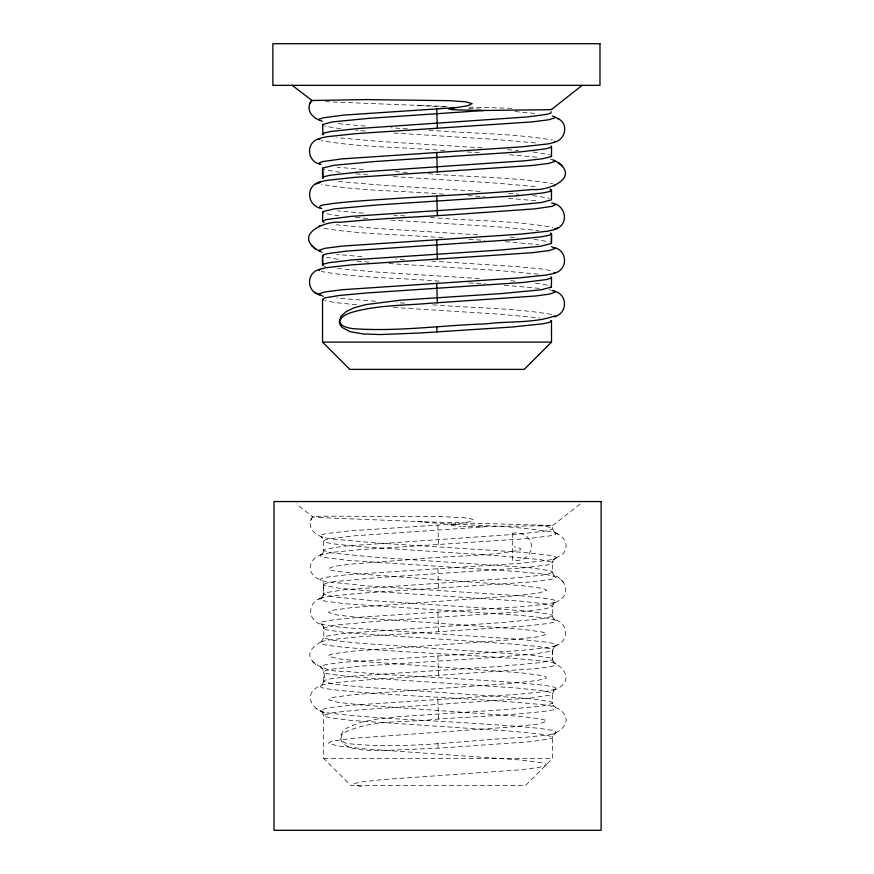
<?xml version="1.0" encoding="UTF-8"?>
<svg xmlns="http://www.w3.org/2000/svg" width="874" height="874" viewBox="0 0 874 874"><rect width="100%" height="100%" fill="white"/><g stroke="black" fill="none" stroke-linecap="round" stroke-linejoin="round"><path stroke-width="0.66" stroke-dasharray="4.37 3.28" d="M554.04 575.726L554.826 576.523L552.871 574.513C568.122 580.402 571.487 597.117 553.876 602.973L554.826 602.044L552.892 604.786L552.587 616.05L544.349 618.453L503.206 622.506L345.558 633.235L325.587 636.338L323.773 637.321L321.556 641.767L322.462 641.068C290.998 657.619 325.838 673.046 343.788 671.221C392.186 675.58 440.769 677.481 489.243 680.748C507.958 682.048 526.716 683.14 545.332 685.544C548.304 686.188 561.305 686.822 553.264 691.115L553.646 690.526L552.576 693.945L550.576 695.005L531.37 697.987L359.793 709.819L332.918 712.681L323.73 715.271L325.183 716.614L330.339 717.871L351.861 720.471L511.683 731.232L540.7 734.094L552.029 736.574L552.63 737.153L552.663 758.326L525.405 785.584L350.933 785.584L323.675 758.326L323.686 715.577L321.523 711.239L323.304 713.075L322.703 712.463M480.176 527.175L354.516 535.806L330.984 538.526L325.576 539.761L323.675 541.028L325.838 542.372L332 543.683L356.953 546.458L498.868 555.809L540.503 559.6L552.499 562.474L552.554 572.481L542.47 575.125L516.556 577.845L344.334 589.753L325.674 592.681L323.708 593.807L323.675 596.046L323.708 584.477L325.991 583.242L333.66 581.723L375.23 577.78L524.127 567.838L547.648 564.888L552.16 563.479L552.871 561.064L552.576 561.753C555.176 556.159 563.719 556.498 565.303 549.768C568.81 541.104 560.627 534.484 553.351 531.818L560.529 535.631M323.511 626.407L323.85 628.646L323.511 626.407L323.85 628.646L326.974 629.925L347.71 632.842L511.793 644.007L538.395 646.563L550.817 648.814L552.652 650.016L552.521 659.761L541.432 662.514L498.901 666.436L355.554 675.908L330.7 678.77L325.325 680.038L323.751 681.469L332.907 684.025L360.438 686.942L530.922 698.676L550.281 701.614L552.521 702.685L553.635 706.258L552.871 705.351C562.463 710.289 545.463 710.879 542.459 711.545C507.27 715.5 471.84 716.822 436.508 719.16C406.213 723.016 372.947 718.941 344.651 732.379C338.151 735.427 341.712 743.545 348.136 743.632C407.328 749.936 467.273 739.775 526.585 737.197C540.307 734.772 562.31 738.082 566.286 720.22C564.757 707.241 550.008 705.285 539.564 704.422C483.792 698.872 427.714 697.343 371.854 693.115C357.706 692.044 343.537 691.115 329.487 689.138C327.684 688.854 315.984 687.609 322.233 684.801L321.599 685.303C325.434 680.77 325.314 672.051 321.512 667.528L323.456 669.539L322.692 668.752M323.708 584.477L323.784 594.287L333.781 596.92L373.406 600.711L525.853 610.948L549.353 614.127L552.477 615.405L552.827 617.645M552.718 617.011L554.629 619.753L553.504 619.109C569.914 623.031 569.422 642.51 553.755 646.651L554.782 645.897L552.499 650.431L551.188 651.174L534.801 653.992L495.492 657.324L359.782 666.207L332.655 669.102L325.838 670.522L323.675 671.877L325.347 673.056L330.394 674.258L349.698 676.651L517.047 688.056L543.322 690.853L549.932 692.164L552.619 693.497L552.543 703.341L542.241 706.006L505.085 709.601L396.796 716.811L375.722 719.247L360.896 722.23L347.481 727.671L343.253 731.177L340.882 735.121L340.598 739.175L342.521 742.922L346.607 746.025L352.419 748.231L362.601 750.023L378.846 750.755L438.169 748.199L530.485 741.687L549.287 738.989L552.434 737.732L552.881 735.558L552.674 736.137C561.84 729.189 548.796 730.555 544.043 728.982C523.701 726.48 503.227 725.333 482.798 723.956C431.319 720.242 379.578 719.171 328.307 712.966C315.689 713.075 302.71 697.332 316.006 688.089C322.615 683.479 330.896 683.534 338.533 682.419C365.452 679.644 392.492 678.235 419.487 676.552L537.04 668.555L550.489 666.72L555.93 665.048L556.214 664.382L552.554 660.471L553.613 662.7L553.286 662M458.599 523.57L469.917 521.68L473.26 519.866L470.758 518.686L464.356 517.736L439.928 516.545L322.113 516.141L312.684 516.698L310.674 520.292L310.052 523.832L310.674 527.372L312.564 530.693L316.443 534.429L322.375 537.259L331.574 538.985L375.208 542.896L522.86 552.346L548.828 555.219L554.761 556.596L556.225 557.831L554.477 559.01L546.873 560.485L518.61 563.402L346.639 574.764L326.548 577.201L321.501 578.435L320.113 579.67L322.714 581.658L323.697 584.782L324.757 585.591L339.505 588.333L379.939 591.84L520.795 601.137L545.682 604.01L551.636 605.518L552.466 606.851L543.093 609.309L517.692 612.019L377.579 621.228L335.441 625.085L323.904 627.816L323.741 637.834L333.07 640.434L360.296 643.319L529.961 654.965L549.298 657.729L552.423 658.963L552.871 661.181M323.751 680.966L323.675 671.877M310.674 520.292L312.75 516.676M323.336 552.761L321.512 554.717L323.336 552.761L322.692 553.493L323.828 550.008L325.598 549.091L344.476 546.119L516.829 534.211L543.704 531.326L550.511 529.906L552.663 528.573L552.652 525.678L550.522 525.449L420.645 521.691M554.826 602.044L552.718 604.196L553.646 603.257M580.107 504.047L552.455 525.755L467.415 526.552M323.62 627.04L321.698 624.298L322.823 624.943C306.424 621.021 306.916 601.541 322.582 597.401L321.556 598.155L323.697 594.123M322.582 597.401L317.284 600.23M553.755 646.651L559.054 643.821M322.167 553.985L316.104 557.164L313.001 560.037L310.773 564.222L310.128 567.761L310.751 571.301L312.63 574.622L315.754 577.495L321.239 580.478L325.204 581.56L367.146 585.93L523.581 596.024L547.954 598.701L554.334 600.067L556.246 601.268L554.225 602.601L548.806 603.792L524.979 606.49L364.065 616.924L336.162 619.458L322.309 621.775L320.299 622.703L320.288 623.523L326.679 625.456L343.22 627.543L518.621 639.233L547.211 642.204L554.083 643.603L556.246 644.903L554.127 646.247L547.31 647.656L521.374 650.409L343.034 662.339L326.974 664.36L320.31 666.305L320.288 667.157L322.288 668.326M552.827 734.226L555.318 733.035M455.758 523.919L449.695 525.165L458.26 526.235M485.059 526.716L483.988 526.814M482.907 526.924L481.279 527.077M455.452 523.952L349.971 530.846L327.521 533.413L322.003 534.637L320.081 535.904L322.44 537.543L321.545 536.855L323.467 539.597L323.741 550.62L331.082 552.881L372.575 557.044L529.841 567.718L550.391 570.788L552.477 571.782L553.646 575.3M323.675 758.326L552.663 758.326M511.727 108.267L467.295 107.054M465.918 526.519L464.411 526.476M447.029 106.442L419.509 105.481M463.111 526.432L463.766 526.454M461.494 526.377L460.194 526.323M421.563 105.557L323.948 101.624M422.699 521.767L322.681 517.692M459.538 526.301L458.894 526.268M322.55 517.692L312.695 516.807L296.406 503.959M444.593 107.032L416.1 105.35M428.937 130.117C470.037 133.755 511.76 133.099 552.521 140.037M444.866 150.656C403.701 146.919 361.847 147.761 321.042 140.605M428.435 173.697C469.731 177.367 511.672 176.701 552.63 183.682M443.763 194.214C403.045 190.674 361.694 191.33 321.348 184.316M430.281 217.429C471.053 221.122 512.546 220.182 552.947 227.393M442.79 237.772C402.411 234.298 361.454 234.778 321.424 227.95M431.701 261.118L518.588 266.734L541.137 268.93L552.871 270.984M439.119 281.166C399.899 277.703 360.066 278.314 321.206 271.508M432.772 304.808C472.812 308.194 513.431 307.714 553.089 314.673M417.237 521.549C462.87 526.17 509.531 524.236 554.75 532.594L551.723 527.678L538.723 525.099M468.595 108.463L481.585 109.272M407.47 128.828L391.082 127.812M467.197 151.989L481.279 152.863M407.273 172.44L392.339 171.512M467.961 195.656L484.414 196.683M404.968 215.911L393.945 215.233M468.956 239.334L484.83 240.328M404.422 259.491L395.813 258.966M468.792 282.936L485.649 283.995M404.651 303.125L396.785 302.644M393.77 133.034L494.859 139.392L536.811 143.063M393.431 176.624L496.224 183.114L537.838 186.817M480.121 191.362L381.741 185.19L338.325 181.464M477.586 234.811L377.83 228.529L336.206 224.826M479.225 278.533L378.824 272.218L336.282 268.449M393.453 307.473L498.18 314.094L539.564 317.885M482.153 147.881L377.59 141.282L336.632 137.644M390.809 220.073L497.12 226.792L538.712 230.539M389.006 263.566L496.454 270.361L539.367 274.25M375.492 301.246L336.709 298.012M504.473 285.274L540.208 288.431M505.325 241.716L538.635 244.622M365.398 126.064L336.108 123.474M509.542 154.785L537.444 157.254M363.333 169.523L337.189 167.207M508.515 198.332L538.133 200.954M367.932 174.844L355.117 173.806M363.322 213.147L337.757 210.885M367.484 218.424L355.27 217.429M361.956 256.65L336.61 254.378M369.014 262.156L355.51 261.075M514.994 111.588L537.641 113.664M365.332 131.024L355.816 130.248M507.565 149.673L518.544 150.568M508.712 193.383L518.774 194.203M510.045 237.094L517.714 237.728M510.678 280.762L517.157 281.297M356.57 304.775L336.173 302.71L324.647 300.623M532.627 195.547L549.364 198.234M533.162 151.989L549.254 154.589M340.707 128.784L324.691 126.173M340.062 172.32L324.309 169.654M533.992 239.312L549.276 241.825M338.839 215.802L324.691 213.398M535.489 283.1L549.637 285.558M338.172 259.338L324.199 256.858M549.156 289.742L550.707 290.048M550.227 159.101L551.986 159.505M323.719 296.133L321.927 295.718M322.069 252.138L322.899 252.335M361.246 786.633L354.931 785.06L354.604 783.596L359.531 782.208L382.255 779.619L519.549 769.874L539.192 767.448L546.589 765.023L545.343 763.81L540.82 762.609L521.101 760.03L363.901 748.821L337.768 745.948L328.635 743.37L329.465 742.157L333.573 740.944L352.528 738.377L512.972 726.862L538.308 723.989L546.589 721.411L545.343 720.198L540.82 718.985L521.101 716.418L363.901 705.209L337.768 702.325L328.635 699.757L329.465 698.544L334.316 697.179L354.036 694.601L511.235 683.402L537.379 680.518L546.501 677.951L545.682 676.738L540.82 675.373L521.101 672.794L363.901 661.585L338.741 658.865L328.766 656.287L329.181 655.074L333.573 653.719L352.528 651.141L511.235 639.779L537.379 636.906L546.501 634.327L545.682 633.115L540.82 631.76L521.101 629.182L363.901 617.973L337.768 615.099L328.635 612.521L329.465 611.308L333.573 610.096L352.528 607.528L512.972 596.013L538.308 593.14L546.589 590.562L545.343 589.349L540.82 588.136L522.608 585.711L362.164 574.207L336.829 571.323L330.623 569.968L328.526 568.603L333.573 566.483L349.633 564.211L420.995 558.759C454.065 555.449 487.921 556.672 520.533 549.844L520.216 548.359L513.901 546.753M325.434 266.581L324.21 266.199M319.589 294.877L323.304 296.483M324.44 712.692L320.135 710.158L328.165 707.776L349.6 705.34L517.637 694.327L545.092 691.585L555.853 689.116L553.122 690.515C578.359 681.753 561.676 660.143 543.049 661.225C530.889 659.728 518.675 658.821 506.461 657.925C452.699 654.025 398.795 652.07 345.088 647.339C340.718 646.869 304.687 644.094 328.755 640.063C359.389 636.043 390.307 634.906 421.115 632.842L526.607 625.959L549.036 623.37L554.586 622.091L556.235 620.846L553.963 619.557L547.157 618.18L520.281 615.362L347.197 603.912L325.958 601.312L321.129 600.045L320.124 598.93L322.856 597.608L330.405 596.188L358.733 593.337L529.469 582.073L550.194 579.538L554.946 578.348L556.192 577.091L546.698 574.502L518.173 571.574L347.448 560.321L325.467 557.612L320.922 556.334L320.255 555.121L324.123 553.253L320.758 554.761L331.716 552.39L358.701 549.724L529.436 538.46L551.745 535.62L555.82 534.287L555.646 532.987M321.687 711.502L320.736 711.086L322.145 711.862M315.798 708.421L317.393 709.284M563.774 582.434L559.731 578.697M312.553 661.618L316.596 665.354M437.874 525.001L438.464 544.578M437.874 568.624L438.464 588.202M437.874 612.237L438.464 631.815M437.874 655.85L438.464 675.427M437.874 699.473L438.464 719.051M437.874 743.086L438.169 748.199M552.619 650.245L552.63 659.575M512.776 533.14L512.404 560.365C537.27 563.293 538.078 530.376 512.776 533.14M554.979 558.715L553.013 559.699L555.711 558.366L554.979 558.715"/><path stroke-width="1.31" d="M550.991 145.958L551.505 146.745L550.718 147.444L545.627 148.864L521.079 151.803L374.094 161.57L333.901 165.317L322.801 167.961L322.998 178.405M550.893 320.365L551.494 320.944L551.516 342.116L524.258 369.374L349.797 369.374L322.539 342.116L322.55 299.378L325.041 297.826L339.56 295.445L366.621 292.976L523.734 282.411L546.326 279.571L550.926 278.183L551.046 276.839M551.494 320.944L549.604 322.364L542.776 323.817L512.088 327.029L419.465 333.027L380.463 334.545L363.606 334.01L350.135 331.694L342.105 327.466L339.975 324.56L339.309 321.457L341.133 316.191L346.344 311.472L354.276 307.724L365.638 304.633L400.15 300.219L501.195 293.598L541.104 289.807L551.407 287.131L551.516 277.44M322.976 134.771L322.637 124.512L332.382 121.912L369.483 118.296L483.923 110.506M322.998 265.641L322.55 264.877L323.227 264.254L328.406 262.779L352.506 259.873L500.507 250.03L540.285 246.304L551.385 243.551L551.516 233.806L550.686 233.019M551.516 146.57L551.516 155.976L550.849 156.719L542.536 158.74L525.372 160.761L356.144 172.32L329.859 175.281L324.003 176.668L322.561 177.925L322.561 168.267M550.085 189.145L551.516 190.171L551.439 199.84L541.203 202.56L502.069 206.297L350.922 216.402L326.636 219.527L322.724 220.991L323.959 222.488M322.539 221.461L322.768 211.606L334.294 208.875L376.443 205.019L518.096 195.689L543.224 192.903L549.615 191.515L551.516 190.292M555.088 315.831C533.905 323.522 508.57 320.878 485.977 323.893C441.632 325.259 397.113 331.945 352.735 328.624C348.464 327.87 338.675 326.581 340.106 320.092C341.985 315.962 346.738 314.247 350.66 312.695C376.159 305.059 403.253 305.616 429.538 303.3L535.871 295.969L549.615 294.079L555.001 292.244L554.509 291.25L552.029 290.365M551.505 286.934L551.133 286.257M555.11 272.317L552.903 273.682L546.075 275.07L518.785 277.932L342.051 289.731L324.636 291.982L318.999 293.948L321.184 295.499M582.139 85.346L551.505 109.49L549.724 109.687L481.683 110.506L452.306 109.709L448.559 108.911L467.83 105.699L472.124 103.656L465.853 101.821L449.28 100.663L366.206 99.603L311.548 100.499L309.538 104.082L308.915 107.622L309.538 111.162L311.428 114.483L315.306 118.219L322.342 121.355M322.561 124.665L322.965 125.419M322.539 134.17L324.462 132.892L331.344 131.417L357.542 128.587L527.328 116.952L547.08 114.297L550.97 113.041L551.112 111.774M309.538 104.082L311.603 100.466M552.707 159.702L555.012 161.384L549.047 163.34L532.157 165.503L353.817 177.433L326.603 180.394L320.507 181.781L318.966 183.037M321.348 251.93L319.043 250.248L325.008 248.303L341.898 246.129L520.238 234.199L547.452 231.239L553.548 229.851L555.077 228.573M320.824 164.541L318.966 163.154L322.43 161.614L341.952 158.893L521.494 146.865L547.943 143.926L553.843 142.506L554.968 141.151M552.335 115.98L554.509 116.788L555.001 117.782L548.883 119.749L532.31 121.868L355.27 133.7L326.974 136.715L320.987 138.005L318.955 139.403M320.037 181.967C304.95 185.474 306.905 206.417 321.796 208.449M554.018 229.665C569.651 225.962 566.625 204.713 551.636 203.03M551.57 246.632L555.088 248.489L549.353 250.51L532.911 252.662L352.025 264.822L326.286 267.684L320.146 269.159L319.163 270.569M316.148 184.021L319.338 182.338M554.717 229.294L557.907 227.611M319.687 269.367C305.976 272.448 306.359 291.697 319.589 294.877L314.662 292.211M554.564 142.156C565.675 139.753 568.974 123.223 557.798 118.558M319.622 138.551C306.009 141.708 306.326 160.794 319.545 164.006M554.16 273.223C568.045 270.153 567.827 250.772 554.367 247.56M554.182 316.825C567.707 313.591 568.089 294.44 554.302 291.14M554.466 203.992L554.892 205.139L551.505 206.439L534.921 208.842L451.629 214.764C414.462 217.167 377.218 218.719 340.139 222.302C323.38 220.609 291.84 235.904 319.742 251.341M319.589 207.641C318.923 204.079 328.067 204.822 330.951 203.762C349.84 201.402 368.861 200.31 387.838 198.999C436.006 195.7 484.283 193.919 532.364 189.494C549.091 191.155 582.991 176.81 554.313 160.292M319.917 225.634L318.999 226.748M554.138 185.998L555.045 184.884M454.316 107.742L343.919 115.084L323.183 117.815L319.447 119.05L318.944 119.705L319.666 120.448M322.539 342.116L551.516 342.116M550.915 109.359L551.516 109.469M312.433 100.794L292.211 85.346M554.509 116.788L559.393 119.421M323.129 212.753L322.539 212.12M323.129 299.99L322.55 299.378M551.101 155.375L551.516 155.976M322.954 256.257L322.965 255.066L327.029 253.711L346.792 251.067L514.262 239.618L541.629 236.767L548.894 235.346L551.483 234.035L551.494 243.376M562.638 166.235L558.595 162.488M311.417 245.408L315.459 249.145M436.727 108.802L437.328 128.369M436.727 152.415L437.328 171.992M436.727 196.027L437.328 215.605M436.727 239.651L437.328 259.217M436.727 283.263L437.328 302.841M436.727 326.876L437.022 332M322.615 264.756L322.539 255.667L322.604 265.259M599.99 43.7L272.874 43.7L272.874 85.346L599.99 85.346L599.99 43.7M601.126 501.545L274.01 501.545L274.01 830.3L601.126 830.3L601.126 501.545"/></g></svg>
